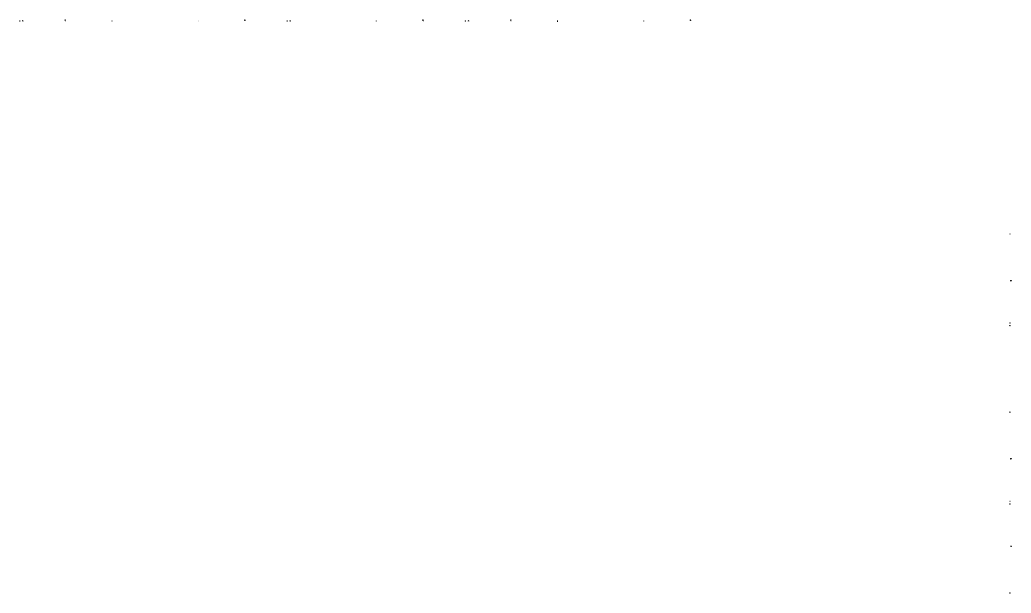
# Model space of a CAD drawing. Header units: millimetres. Extents: x 300333 to 474890, y -562303 to 3203267.
# Drawn here: x 330602 to 357295, y 2387856 to 2403299 of the extents above; entities that cross this region are included whole.
import ezdxf

# ---------------------------------------------------------------- set-up
doc = ezdxf.new("R2010")
doc.units = ezdxf.units.MM
doc.header["$LTSCALE"] = 1000
doc.header["$MEASUREMENT"] = 0
doc.layers.add('上半部分171221拼合$0$上半部分$0$NJ-AB_T6 Skin-Right$0$Seal-EFC', color=8, linetype='Continuous')
pattern_1 = [(225, (-3303.4122, 16264.1804), (-0.42094950568, -1.5434815208), [1.984375, -0.396875, 0, -0.396875])]
pattern_2 = [(0, (0, 0), (3.2385, 1.524), [0.762, -0.635, 0.889, -0.381, 1.143, -0.508]), (0, (0.762, 0.0635), (3.2385, 1.524), [0.635, -2.413, 0.508, -0.762]), (0, (2.286, -0.0953), (3.2385, 1.524), [0.381, -3.937]), (90, (0, 0), (-1.0795, 1.524), [1.4605, -4.6355]), (90, (0.762, -3e-16), (-1.0795, 1.524), [1.42875, -4.66725]), (90, (1.397, -6e-16), (-1.0795, 1.524), [1.3335, -4.7625]), (90, (2.286, -0.0953), (-1.0795, 1.524), [1.4605, -4.6355]), (90, (2.667, -0.0953), (-1.0795, 1.524), [1.4605, -4.6355]), (90, (3.81, -2e-15), (-1.0795, 1.524), [1.397, -4.699])]

msp = doc.modelspace()

# ---------------------------------------------------------------- hatches: boundary and pattern name
at = {"layer": '上半部分171221拼合$0$上半部分$0$NJ-AB_T6 Skin-Right$0$Seal-EFC'}
h = msp.add_hatch(dxfattribs=at)
h.set_pattern_fill('AR-RSHKE', color=8, scale=0.005, style=0)
h.set_pattern_definition(pattern_2)
edge = h.paths.add_edge_path()
edge.add_line((330603, 2403273), (330608, 2403273))
edge.add_line((330608, 2403273), (330603, 2403273))
edge.add_arc((330603, 2403272), 0.4, 90, 191.2487)
edge.add_line((330602, 2403272), (330604, 2403265))
edge.add_arc((330604, 2403265), 0.4, 191.2487, 270)
edge.add_line((330604, 2403265), (330605, 2403265))
edge.add_arc((330605, 2403265), 0.4, 270, 360)
edge.add_line((330605, 2403265), (330605, 2403267))
edge.add_arc((330605, 2403267), 0.2, 360, 450)
edge.add_line((330605, 2403267), (330605, 2403267))
edge.add_arc((330605, 2403267), 0.2, 180, 270, ccw=False)
edge.add_line((330604, 2403267), (330604, 2403268))
edge.add_arc((330605, 2403268), 0.2, 90, 180, ccw=False)
edge.add_line((330605, 2403268), (330605, 2403268))
edge.add_arc((330605, 2403268), 0.2, 270, 360)
edge.add_line((330605, 2403268), (330605, 2403269))
edge.add_arc((330605, 2403269), 0.2, 90, 180, ccw=False)
edge.add_line((330605, 2403269), (330607, 2403269))
edge.add_arc((330607, 2403269), 0.2, 0, 90, ccw=False)
edge.add_line((330607, 2403269), (330607, 2403268))
edge.add_arc((330607, 2403268), 0.2, 180, 270)
edge.add_line((330607, 2403268), (330608, 2403268))
edge.add_arc((330608, 2403268), 0.2, 0, 90, ccw=False)
edge.add_line((330608, 2403268), (330608, 2403267))
edge.add_arc((330608, 2403267), 0.2, 270, 360, ccw=False)
edge.add_line((330608, 2403267), (330607, 2403267))
edge.add_arc((330607, 2403267), 0.2, 90, 180)
edge.add_line((330607, 2403267), (330607, 2403267))
edge.add_arc((330607, 2403267), 0.4, 180, 270)
edge.add_line((330607, 2403266), (330608, 2403266))
edge.add_arc((330608, 2403267), 0.4, 270, 360)
edge.add_line((330608, 2403267), (330608, 2403272))
edge.add_arc((330608, 2403272), 0.4, 360, 450)
h = msp.add_hatch(dxfattribs=at)
h.set_pattern_fill('AR-RSHKE', color=8, scale=0.005, angle=180, style=0)
h.set_pattern_definition([(180, (330642.7508, 2403296.7153), (-3.2385, -1.524), [0.762, -0.635, 0.889, -0.381, 1.143, -0.508]), (180, (330641.9888, 2403296.6518), (-3.2385, -1.524), [0.635, -2.413, 0.508, -0.762]), (180, (330640.4648, 2403296.8105), (-3.2385, -1.524), [0.381, -3.937]), (270, (330642.7508, 2403296.7153), (1.0795, -1.524), [1.4605, -4.6355]), (270, (330641.9888, 2403296.7153), (1.0795, -1.524), [1.42875, -4.66725]), (270, (330641.3538, 2403296.7153), (1.0795, -1.524), [1.3335, -4.7625]), (270, (330640.4648, 2403296.8105), (1.0795, -1.524), [1.4605, -4.6355]), (270, (330640.0838, 2403296.8105), (1.0795, -1.524), [1.4605, -4.6355]), (270, (330638.9408, 2403296.7153), (1.0795, -1.524), [1.397, -4.699])])
edge = h.paths.add_edge_path()
edge.add_line((330683, 2403273), (330677, 2403273))
edge.add_line((330677, 2403273), (330683, 2403273))
edge.add_arc((330683, 2403272), 0.4, 348.7513, 450, ccw=False)
edge.add_line((330683, 2403272), (330682, 2403265))
edge.add_arc((330681, 2403265), 0.4, 270, 348.7513, ccw=False)
edge.add_line((330681, 2403265), (330681, 2403265))
edge.add_arc((330681, 2403265), 0.4, 180, 270, ccw=False)
edge.add_line((330680, 2403265), (330680, 2403267))
edge.add_arc((330681, 2403267), 0.2, 90, 180, ccw=False)
edge.add_line((330681, 2403267), (330681, 2403267))
edge.add_arc((330681, 2403267), 0.2, 270, 360)
edge.add_line((330681, 2403267), (330681, 2403268))
edge.add_arc((330681, 2403268), 0.2, 360, 450)
edge.add_line((330681, 2403268), (330681, 2403268))
edge.add_arc((330681, 2403268), 0.2, 180, 270, ccw=False)
edge.add_line((330680, 2403268), (330680, 2403269))
edge.add_arc((330680, 2403269), 0.2, 360, 450)
edge.add_line((330680, 2403269), (330679, 2403269))
edge.add_arc((330679, 2403269), 0.2, 450, 540)
edge.add_line((330679, 2403269), (330679, 2403268))
edge.add_arc((330678, 2403268), 0.2, 270, 360, ccw=False)
edge.add_line((330678, 2403268), (330678, 2403268))
edge.add_arc((330678, 2403268), 0.2, 450, 540)
edge.add_line((330678, 2403268), (330678, 2403267))
edge.add_arc((330678, 2403267), 0.2, 180, 270)
edge.add_line((330678, 2403267), (330678, 2403267))
edge.add_arc((330678, 2403267), 0.2, 360, 450, ccw=False)
edge.add_line((330679, 2403267), (330679, 2403267))
edge.add_arc((330678, 2403267), 0.4, 270, 360, ccw=False)
edge.add_line((330678, 2403266), (330677, 2403266))
edge.add_arc((330677, 2403267), 0.4, 180, 270, ccw=False)
edge.add_line((330677, 2403267), (330677, 2403272))
edge.add_arc((330677, 2403272), 0.4, 90, 180, ccw=False)
h = msp.add_hatch(dxfattribs=at)
h.set_pattern_fill('ANSI36', color=8, scale=0.25, angle=180, style=0)
h.set_pattern_definition(pattern_1)
edge = h.paths.add_edge_path()
edge.add_line((331817, 2403285), (331817, 2403291))
edge.add_line((331817, 2403291), (331818, 2403292))
edge.add_line((331818, 2403292), (331818, 2403296))
edge.add_line((331818, 2403296), (331817, 2403297))
edge.add_arc((331812, 2403347), 50.2, 276.2355, 289.1244)
edge.add_line((331828, 2403299), (331828, 2403285))
edge.add_arc((331823, 2403284), 5.22, 4.2023, 93.182)
edge.add_arc((331822, 2403284), 5.22, 86.8179, 175.7996)
h = msp.add_hatch(dxfattribs=at)
h.set_pattern_fill('AR-RSHKE', color=8, scale=0.005, angle=180, style=0)
h.set_pattern_definition([(180, (333042.7515, 2403296.7162), (-3.2385, -1.524), [0.762, -0.635, 0.889, -0.381, 1.143, -0.508]), (180, (333041.9895, 2403296.6527), (-3.2385, -1.524), [0.635, -2.413, 0.508, -0.762]), (180, (333040.4655, 2403296.8114), (-3.2385, -1.524), [0.381, -3.937]), (270, (333042.7515, 2403296.7162), (1.0795, -1.524), [1.4605, -4.6355]), (270, (333041.9895, 2403296.7162), (1.0795, -1.524), [1.42875, -4.66725]), (270, (333041.3545, 2403296.7162), (1.0795, -1.524), [1.3335, -4.7625]), (270, (333040.4655, 2403296.8114), (1.0795, -1.524), [1.4605, -4.6355]), (270, (333040.0845, 2403296.8114), (1.0795, -1.524), [1.4605, -4.6355]), (270, (333038.9415, 2403296.7162), (1.0795, -1.524), [1.397, -4.699])])
edge = h.paths.add_edge_path()
edge.add_line((333083, 2403273), (333077, 2403273))
edge.add_line((333077, 2403273), (333083, 2403273))
edge.add_arc((333083, 2403272), 0.4, 348.7513, 450, ccw=False)
edge.add_line((333083, 2403272), (333082, 2403265))
edge.add_arc((333081, 2403265), 0.4, 270, 348.7513, ccw=False)
edge.add_line((333081, 2403265), (333081, 2403265))
edge.add_arc((333081, 2403265), 0.4, 180, 270, ccw=False)
edge.add_line((333080, 2403265), (333080, 2403267))
edge.add_arc((333081, 2403267), 0.2, 90, 180, ccw=False)
edge.add_line((333081, 2403267), (333081, 2403267))
edge.add_arc((333081, 2403267), 0.2, 270, 360)
edge.add_line((333081, 2403267), (333081, 2403268))
edge.add_arc((333081, 2403268), 0.2, 360, 450)
edge.add_line((333081, 2403268), (333081, 2403268))
edge.add_arc((333081, 2403268), 0.2, 180, 270, ccw=False)
edge.add_line((333080, 2403268), (333080, 2403269))
edge.add_arc((333080, 2403269), 0.2, 360, 450)
edge.add_line((333080, 2403269), (333079, 2403269))
edge.add_arc((333079, 2403269), 0.2, 450, 540)
edge.add_line((333079, 2403269), (333079, 2403268))
edge.add_arc((333078, 2403268), 0.2, 270, 360, ccw=False)
edge.add_line((333078, 2403268), (333078, 2403268))
edge.add_arc((333078, 2403268), 0.2, 450, 540)
edge.add_line((333078, 2403268), (333078, 2403267))
edge.add_arc((333078, 2403267), 0.2, 180, 270)
edge.add_line((333078, 2403267), (333078, 2403267))
edge.add_arc((333078, 2403267), 0.2, 360, 450, ccw=False)
edge.add_line((333079, 2403267), (333079, 2403267))
edge.add_arc((333078, 2403267), 0.4, 270, 360, ccw=False)
edge.add_line((333078, 2403266), (333077, 2403266))
edge.add_arc((333077, 2403267), 0.4, 180, 270, ccw=False)
edge.add_line((333077, 2403267), (333077, 2403272))
edge.add_arc((333077, 2403272), 0.4, 90, 180, ccw=False)
h = msp.add_hatch(dxfattribs=at)
h.set_pattern_fill('AR-RSHKE', color=8, scale=0.005, style=0)
h.set_pattern_definition(pattern_2)
edge = h.paths.add_edge_path()
edge.add_line((335403, 2403273), (335408, 2403273))
edge.add_line((335408, 2403273), (335403, 2403273))
edge.add_arc((335403, 2403272), 0.4, 90, 191.2487)
edge.add_line((335402, 2403272), (335404, 2403265))
edge.add_arc((335404, 2403265), 0.4, 191.2487, 270)
edge.add_line((335404, 2403265), (335405, 2403265))
edge.add_arc((335405, 2403265), 0.4, 270, 360)
edge.add_line((335405, 2403265), (335405, 2403267))
edge.add_arc((335405, 2403267), 0.2, 360, 450)
edge.add_line((335405, 2403267), (335405, 2403267))
edge.add_arc((335405, 2403267), 0.2, 180, 270, ccw=False)
edge.add_line((335404, 2403267), (335404, 2403268))
edge.add_arc((335405, 2403268), 0.2, 90, 180, ccw=False)
edge.add_line((335405, 2403268), (335405, 2403268))
edge.add_arc((335405, 2403268), 0.2, 270, 360)
edge.add_line((335405, 2403268), (335405, 2403269))
edge.add_arc((335405, 2403269), 0.2, 90, 180, ccw=False)
edge.add_line((335405, 2403269), (335407, 2403269))
edge.add_arc((335407, 2403269), 0.2, 0, 90, ccw=False)
edge.add_line((335407, 2403269), (335407, 2403268))
edge.add_arc((335407, 2403268), 0.2, 180, 270)
edge.add_line((335407, 2403268), (335408, 2403268))
edge.add_arc((335408, 2403268), 0.2, 0, 90, ccw=False)
edge.add_line((335408, 2403268), (335408, 2403267))
edge.add_arc((335408, 2403267), 0.2, 270, 360, ccw=False)
edge.add_line((335408, 2403267), (335407, 2403267))
edge.add_arc((335407, 2403267), 0.2, 90, 180)
edge.add_line((335407, 2403267), (335407, 2403267))
edge.add_arc((335407, 2403267), 0.4, 180, 270)
edge.add_line((335407, 2403266), (335408, 2403266))
edge.add_arc((335408, 2403267), 0.4, 270, 360)
edge.add_line((335408, 2403267), (335408, 2403272))
edge.add_arc((335408, 2403272), 0.4, 360, 450)
h = msp.add_hatch(dxfattribs=at)
h.set_pattern_fill('ANSI36', color=8, scale=0.25, angle=360, style=0)
h.set_pattern_definition([(45, (380259.6802, 2393994.71284), (0.420949506, 1.543481521), [1.984375, -0.396875, 0, -0.396875])])
edge = h.paths.add_edge_path()
edge.add_line((336668, 2403285), (336668, 2403291))
edge.add_line((336668, 2403291), (336667, 2403292))
edge.add_line((336667, 2403292), (336667, 2403296))
edge.add_line((336667, 2403296), (336668, 2403297))
edge.add_arc((336674, 2403347), 50.2, 250.8756, 263.7645, ccw=False)
edge.add_line((336657, 2403299), (336657, 2403285))
edge.add_arc((336662, 2403284), 5.22, 446.818, 535.7977, ccw=False)
edge.add_arc((336663, 2403284), 5.22, 364.2004, 453.1821, ccw=False)
h = msp.add_hatch(dxfattribs=at)
h.set_pattern_fill('AR-RSHKE', color=8, scale=0.005, style=0)
h.set_pattern_definition(pattern_2)
edge = h.paths.add_edge_path()
edge.add_line((337803, 2403273), (337808, 2403273))
edge.add_line((337808, 2403273), (337803, 2403273))
edge.add_arc((337803, 2403272), 0.4, 90, 191.2487)
edge.add_line((337802, 2403272), (337804, 2403265))
edge.add_arc((337804, 2403265), 0.4, 191.2487, 270)
edge.add_line((337804, 2403265), (337805, 2403265))
edge.add_arc((337805, 2403265), 0.4, 270, 360)
edge.add_line((337805, 2403265), (337805, 2403267))
edge.add_arc((337805, 2403267), 0.2, 360, 450)
edge.add_line((337805, 2403267), (337805, 2403267))
edge.add_arc((337805, 2403267), 0.2, 180, 270, ccw=False)
edge.add_line((337804, 2403267), (337804, 2403268))
edge.add_arc((337805, 2403268), 0.2, 90, 180, ccw=False)
edge.add_line((337805, 2403268), (337805, 2403268))
edge.add_arc((337805, 2403268), 0.2, 270, 360)
edge.add_line((337805, 2403268), (337805, 2403269))
edge.add_arc((337805, 2403269), 0.2, 90, 180, ccw=False)
edge.add_line((337805, 2403269), (337807, 2403269))
edge.add_arc((337807, 2403269), 0.2, 0, 90, ccw=False)
edge.add_line((337807, 2403269), (337807, 2403268))
edge.add_arc((337807, 2403268), 0.2, 180, 270)
edge.add_line((337807, 2403268), (337808, 2403268))
edge.add_arc((337808, 2403268), 0.2, 0, 90, ccw=False)
edge.add_line((337808, 2403268), (337808, 2403267))
edge.add_arc((337808, 2403267), 0.2, 270, 360, ccw=False)
edge.add_line((337808, 2403267), (337807, 2403267))
edge.add_arc((337807, 2403267), 0.2, 90, 180)
edge.add_line((337807, 2403267), (337807, 2403267))
edge.add_arc((337807, 2403267), 0.4, 180, 270)
edge.add_line((337807, 2403266), (337808, 2403266))
edge.add_arc((337808, 2403267), 0.4, 270, 360)
edge.add_line((337808, 2403267), (337808, 2403272))
edge.add_arc((337808, 2403272), 0.4, 360, 450)
h = msp.add_hatch(dxfattribs=at)
h.set_pattern_fill('AR-RSHKE', color=8, scale=0.005, angle=180, style=0)
h.set_pattern_definition([(180, (337842.7508, 2403296.7153), (-3.2385, -1.524), [0.762, -0.635, 0.889, -0.381, 1.143, -0.508]), (180, (337841.9888, 2403296.6518), (-3.2385, -1.524), [0.635, -2.413, 0.508, -0.762]), (180, (337840.4648, 2403296.8105), (-3.2385, -1.524), [0.381, -3.937]), (270, (337842.7508, 2403296.7153), (1.0795, -1.524), [1.4605, -4.6355]), (270, (337841.9888, 2403296.7153), (1.0795, -1.524), [1.42875, -4.66725]), (270, (337841.3538, 2403296.7153), (1.0795, -1.524), [1.3335, -4.7625]), (270, (337840.4648, 2403296.8105), (1.0795, -1.524), [1.4605, -4.6355]), (270, (337840.0838, 2403296.8105), (1.0795, -1.524), [1.4605, -4.6355]), (270, (337838.9408, 2403296.7153), (1.0795, -1.524), [1.397, -4.699])])
edge = h.paths.add_edge_path()
edge.add_line((337883, 2403273), (337877, 2403273))
edge.add_line((337877, 2403273), (337883, 2403273))
edge.add_arc((337883, 2403272), 0.4, 348.7513, 450, ccw=False)
edge.add_line((337883, 2403272), (337882, 2403265))
edge.add_arc((337881, 2403265), 0.4, 270, 348.7513, ccw=False)
edge.add_line((337881, 2403265), (337881, 2403265))
edge.add_arc((337881, 2403265), 0.4, 180, 270, ccw=False)
edge.add_line((337880, 2403265), (337880, 2403267))
edge.add_arc((337881, 2403267), 0.2, 90, 180, ccw=False)
edge.add_line((337881, 2403267), (337881, 2403267))
edge.add_arc((337881, 2403267), 0.2, 270, 360)
edge.add_line((337881, 2403267), (337881, 2403268))
edge.add_arc((337881, 2403268), 0.2, 360, 450)
edge.add_line((337881, 2403268), (337881, 2403268))
edge.add_arc((337881, 2403268), 0.2, 180, 270, ccw=False)
edge.add_line((337880, 2403268), (337880, 2403269))
edge.add_arc((337880, 2403269), 0.2, 360, 450)
edge.add_line((337880, 2403269), (337879, 2403269))
edge.add_arc((337879, 2403269), 0.2, 450, 540)
edge.add_line((337879, 2403269), (337879, 2403268))
edge.add_arc((337878, 2403268), 0.2, 270, 360, ccw=False)
edge.add_line((337878, 2403268), (337878, 2403268))
edge.add_arc((337878, 2403268), 0.2, 450, 540)
edge.add_line((337878, 2403268), (337878, 2403267))
edge.add_arc((337878, 2403267), 0.2, 180, 270)
edge.add_line((337878, 2403267), (337878, 2403267))
edge.add_arc((337878, 2403267), 0.2, 360, 450, ccw=False)
edge.add_line((337879, 2403267), (337879, 2403267))
edge.add_arc((337878, 2403267), 0.4, 270, 360, ccw=False)
edge.add_line((337878, 2403266), (337877, 2403266))
edge.add_arc((337877, 2403267), 0.4, 180, 270, ccw=False)
edge.add_line((337877, 2403267), (337877, 2403272))
edge.add_arc((337877, 2403272), 0.4, 90, 180, ccw=False)
h = msp.add_hatch(dxfattribs=at)
h.set_pattern_fill('AR-RSHKE', color=8, scale=0.005, style=0)
h.set_pattern_definition(pattern_2)
edge = h.paths.add_edge_path()
edge.add_line((340203, 2403273), (340208, 2403273))
edge.add_line((340208, 2403273), (340203, 2403273))
edge.add_arc((340203, 2403272), 0.4, 90, 191.2487)
edge.add_line((340202, 2403272), (340204, 2403265))
edge.add_arc((340204, 2403265), 0.4, 191.2487, 270)
edge.add_line((340204, 2403265), (340205, 2403265))
edge.add_arc((340205, 2403265), 0.4, 270, 360)
edge.add_line((340205, 2403265), (340205, 2403267))
edge.add_arc((340205, 2403267), 0.2, 360, 450)
edge.add_line((340205, 2403267), (340205, 2403267))
edge.add_arc((340205, 2403267), 0.2, 180, 270, ccw=False)
edge.add_line((340204, 2403267), (340204, 2403268))
edge.add_arc((340205, 2403268), 0.2, 90, 180, ccw=False)
edge.add_line((340205, 2403268), (340205, 2403268))
edge.add_arc((340205, 2403268), 0.2, 270, 360)
edge.add_line((340205, 2403268), (340205, 2403269))
edge.add_arc((340205, 2403269), 0.2, 90, 180, ccw=False)
edge.add_line((340205, 2403269), (340207, 2403269))
edge.add_arc((340207, 2403269), 0.2, 0, 90, ccw=False)
edge.add_line((340207, 2403269), (340207, 2403268))
edge.add_arc((340207, 2403268), 0.2, 180, 270)
edge.add_line((340207, 2403268), (340208, 2403268))
edge.add_arc((340208, 2403268), 0.2, 0, 90, ccw=False)
edge.add_line((340208, 2403268), (340208, 2403267))
edge.add_arc((340208, 2403267), 0.2, 270, 360, ccw=False)
edge.add_line((340208, 2403267), (340207, 2403267))
edge.add_arc((340207, 2403267), 0.2, 90, 180)
edge.add_line((340207, 2403267), (340207, 2403267))
edge.add_arc((340207, 2403267), 0.4, 180, 270)
edge.add_line((340207, 2403266), (340208, 2403266))
edge.add_arc((340208, 2403267), 0.4, 270, 360)
edge.add_line((340208, 2403267), (340208, 2403272))
edge.add_arc((340208, 2403272), 0.4, 360, 450)
h = msp.add_hatch(dxfattribs=at)
h.set_pattern_fill('ANSI36', color=8, scale=0.25, angle=360, style=0)
h.set_pattern_definition([(45, (385059.6802, 2393994.71286), (0.420949506, 1.543481521), [1.984375, -0.396875, 0, -0.396875])])
edge = h.paths.add_edge_path()
edge.add_line((341468, 2403285), (341468, 2403291))
edge.add_line((341468, 2403291), (341467, 2403292))
edge.add_line((341467, 2403292), (341467, 2403296))
edge.add_line((341467, 2403296), (341468, 2403297))
edge.add_arc((341474, 2403347), 50.2, 250.8756, 263.7645, ccw=False)
edge.add_line((341457, 2403299), (341457, 2403285))
edge.add_arc((341462, 2403284), 5.22, 446.818, 535.7977, ccw=False)
edge.add_arc((341463, 2403284), 5.22, 364.2004, 453.1821, ccw=False)
h = msp.add_hatch(dxfattribs=at)
h.set_pattern_fill('AR-RSHKE', color=8, scale=0.005, style=0)
h.set_pattern_definition(pattern_2)
edge = h.paths.add_edge_path()
edge.add_line((342603, 2403273), (342608, 2403273))
edge.add_line((342608, 2403273), (342603, 2403273))
edge.add_arc((342603, 2403272), 0.4, 90, 191.2487)
edge.add_line((342602, 2403272), (342604, 2403265))
edge.add_arc((342604, 2403265), 0.4, 191.2487, 270)
edge.add_line((342604, 2403265), (342605, 2403265))
edge.add_arc((342605, 2403265), 0.4, 270, 360)
edge.add_line((342605, 2403265), (342605, 2403267))
edge.add_arc((342605, 2403267), 0.2, 360, 450)
edge.add_line((342605, 2403267), (342605, 2403267))
edge.add_arc((342605, 2403267), 0.2, 180, 270, ccw=False)
edge.add_line((342604, 2403267), (342604, 2403268))
edge.add_arc((342605, 2403268), 0.2, 90, 180, ccw=False)
edge.add_line((342605, 2403268), (342605, 2403268))
edge.add_arc((342605, 2403268), 0.2, 270, 360)
edge.add_line((342605, 2403268), (342605, 2403269))
edge.add_arc((342605, 2403269), 0.2, 90, 180, ccw=False)
edge.add_line((342605, 2403269), (342607, 2403269))
edge.add_arc((342607, 2403269), 0.2, 0, 90, ccw=False)
edge.add_line((342607, 2403269), (342607, 2403268))
edge.add_arc((342607, 2403268), 0.2, 180, 270)
edge.add_line((342607, 2403268), (342608, 2403268))
edge.add_arc((342608, 2403268), 0.2, 0, 90, ccw=False)
edge.add_line((342608, 2403268), (342608, 2403267))
edge.add_arc((342608, 2403267), 0.2, 270, 360, ccw=False)
edge.add_line((342608, 2403267), (342607, 2403267))
edge.add_arc((342607, 2403267), 0.2, 90, 180)
edge.add_line((342607, 2403267), (342607, 2403267))
edge.add_arc((342607, 2403267), 0.4, 180, 270)
edge.add_line((342607, 2403266), (342608, 2403266))
edge.add_arc((342608, 2403267), 0.4, 270, 360)
edge.add_line((342608, 2403267), (342608, 2403272))
edge.add_arc((342608, 2403272), 0.4, 360, 450)
h = msp.add_hatch(dxfattribs=at)
h.set_pattern_fill('AR-RSHKE', color=8, scale=0.005, angle=180, style=0)
h.set_pattern_definition([(180, (342642.7508, 2403296.7183), (-3.2385, -1.524), [0.762, -0.635, 0.889, -0.381, 1.143, -0.508]), (180, (342641.9888, 2403296.6548), (-3.2385, -1.524), [0.635, -2.413, 0.508, -0.762]), (180, (342640.4648, 2403296.8136), (-3.2385, -1.524), [0.381, -3.937]), (270, (342642.7508, 2403296.7183), (1.0795, -1.524), [1.4605, -4.6355]), (270, (342641.9888, 2403296.7183), (1.0795, -1.524), [1.42875, -4.66725]), (270, (342641.3538, 2403296.7183), (1.0795, -1.524), [1.3335, -4.7625]), (270, (342640.4648, 2403296.8136), (1.0795, -1.524), [1.4605, -4.6355]), (270, (342640.0838, 2403296.8136), (1.0795, -1.524), [1.4605, -4.6355]), (270, (342638.9408, 2403296.7183), (1.0795, -1.524), [1.397, -4.699])])
edge = h.paths.add_edge_path()
edge.add_line((342683, 2403273), (342677, 2403273))
edge.add_line((342677, 2403273), (342683, 2403273))
edge.add_arc((342683, 2403272), 0.4, 348.7513, 450, ccw=False)
edge.add_line((342683, 2403272), (342682, 2403265))
edge.add_arc((342681, 2403265), 0.4, 270, 348.7513, ccw=False)
edge.add_line((342681, 2403265), (342681, 2403265))
edge.add_arc((342681, 2403265), 0.4, 180, 270, ccw=False)
edge.add_line((342680, 2403265), (342680, 2403267))
edge.add_arc((342681, 2403267), 0.2, 90, 180, ccw=False)
edge.add_line((342681, 2403267), (342681, 2403267))
edge.add_arc((342681, 2403267), 0.2, 270, 360)
edge.add_line((342681, 2403267), (342681, 2403268))
edge.add_arc((342681, 2403268), 0.2, 360, 450)
edge.add_line((342681, 2403268), (342681, 2403268))
edge.add_arc((342681, 2403268), 0.2, 180, 270, ccw=False)
edge.add_line((342680, 2403268), (342680, 2403269))
edge.add_arc((342680, 2403269), 0.2, 360, 450)
edge.add_line((342680, 2403269), (342679, 2403269))
edge.add_arc((342679, 2403269), 0.2, 450, 540)
edge.add_line((342679, 2403269), (342679, 2403268))
edge.add_arc((342678, 2403268), 0.2, 270, 360, ccw=False)
edge.add_line((342678, 2403268), (342678, 2403268))
edge.add_arc((342678, 2403268), 0.2, 450, 540)
edge.add_line((342678, 2403268), (342678, 2403267))
edge.add_arc((342678, 2403267), 0.2, 180, 270)
edge.add_line((342678, 2403267), (342678, 2403267))
edge.add_arc((342678, 2403267), 0.2, 360, 450, ccw=False)
edge.add_line((342679, 2403267), (342679, 2403267))
edge.add_arc((342678, 2403267), 0.4, 270, 360, ccw=False)
edge.add_line((342678, 2403266), (342677, 2403266))
edge.add_arc((342677, 2403267), 0.4, 180, 270, ccw=False)
edge.add_line((342677, 2403267), (342677, 2403272))
edge.add_arc((342677, 2403272), 0.4, 90, 180, ccw=False)
h = msp.add_hatch(dxfattribs=at)
h.set_pattern_fill('ANSI36', color=8, scale=0.25, angle=180, style=0)
h.set_pattern_definition(pattern_1)
edge = h.paths.add_edge_path()
edge.add_line((343817, 2403285), (343817, 2403291))
edge.add_line((343817, 2403291), (343818, 2403292))
edge.add_line((343818, 2403292), (343818, 2403296))
edge.add_line((343818, 2403296), (343817, 2403297))
edge.add_arc((343812, 2403347), 50.2, 276.2355, 289.1244)
edge.add_line((343828, 2403299), (343828, 2403285))
edge.add_arc((343823, 2403284), 5.22, 4.2023, 93.182)
edge.add_arc((343822, 2403284), 5.22, 86.8179, 175.7996)
h = msp.add_hatch(dxfattribs=at)
h.set_pattern_fill('AR-RSHKE', color=8, scale=0.005, angle=180, style=0)
h.set_pattern_definition([(180, (345042.7515, 2403296.7215), (-3.2385, -1.524), [0.762, -0.635, 0.889, -0.381, 1.143, -0.508]), (180, (345041.9895, 2403296.658), (-3.2385, -1.524), [0.635, -2.413, 0.508, -0.762]), (180, (345040.4655, 2403296.8167), (-3.2385, -1.524), [0.381, -3.937]), (270, (345042.7515, 2403296.7215), (1.0795, -1.524), [1.4605, -4.6355]), (270, (345041.9895, 2403296.7215), (1.0795, -1.524), [1.42875, -4.66725]), (270, (345041.3545, 2403296.7215), (1.0795, -1.524), [1.3335, -4.7625]), (270, (345040.4655, 2403296.8167), (1.0795, -1.524), [1.4605, -4.6355]), (270, (345040.0845, 2403296.8167), (1.0795, -1.524), [1.4605, -4.6355]), (270, (345038.9415, 2403296.7215), (1.0795, -1.524), [1.397, -4.699])])
edge = h.paths.add_edge_path()
edge.add_line((345083, 2403273), (345077, 2403273))
edge.add_line((345077, 2403273), (345083, 2403273))
edge.add_arc((345083, 2403272), 0.4, 348.7513, 450, ccw=False)
edge.add_line((345083, 2403272), (345082, 2403265))
edge.add_arc((345081, 2403265), 0.4, 270, 348.7513, ccw=False)
edge.add_line((345081, 2403265), (345081, 2403265))
edge.add_arc((345081, 2403265), 0.4, 180, 270, ccw=False)
edge.add_line((345080, 2403265), (345080, 2403267))
edge.add_arc((345081, 2403267), 0.2, 90, 180, ccw=False)
edge.add_line((345081, 2403267), (345081, 2403267))
edge.add_arc((345081, 2403267), 0.2, 270, 360)
edge.add_line((345081, 2403267), (345081, 2403268))
edge.add_arc((345081, 2403268), 0.2, 360, 450)
edge.add_line((345081, 2403268), (345081, 2403268))
edge.add_arc((345081, 2403268), 0.2, 180, 270, ccw=False)
edge.add_line((345080, 2403268), (345080, 2403269))
edge.add_arc((345080, 2403269), 0.2, 360, 450)
edge.add_line((345080, 2403269), (345079, 2403269))
edge.add_arc((345079, 2403269), 0.2, 450, 540)
edge.add_line((345079, 2403269), (345079, 2403268))
edge.add_arc((345078, 2403268), 0.2, 270, 360, ccw=False)
edge.add_line((345078, 2403268), (345078, 2403268))
edge.add_arc((345078, 2403268), 0.2, 450, 540)
edge.add_line((345078, 2403268), (345078, 2403267))
edge.add_arc((345078, 2403267), 0.2, 180, 270)
edge.add_line((345078, 2403267), (345078, 2403267))
edge.add_arc((345078, 2403267), 0.2, 360, 450, ccw=False)
edge.add_line((345079, 2403267), (345079, 2403267))
edge.add_arc((345078, 2403267), 0.4, 270, 360, ccw=False)
edge.add_line((345078, 2403266), (345077, 2403266))
edge.add_arc((345077, 2403267), 0.4, 180, 270, ccw=False)
edge.add_line((345077, 2403267), (345077, 2403272))
edge.add_arc((345077, 2403272), 0.4, 90, 180, ccw=False)
h = msp.add_hatch(dxfattribs=at)
h.set_pattern_fill('AR-RSHKE', color=8, scale=0.005, style=0)
h.set_pattern_definition(pattern_2)
edge = h.paths.add_edge_path()
edge.add_line((347403, 2403273), (347408, 2403273))
edge.add_line((347408, 2403273), (347403, 2403273))
edge.add_arc((347403, 2403272), 0.4, 90, 191.2487)
edge.add_line((347402, 2403272), (347404, 2403265))
edge.add_arc((347404, 2403265), 0.4, 191.2487, 270)
edge.add_line((347404, 2403265), (347405, 2403265))
edge.add_arc((347405, 2403265), 0.4, 270, 360)
edge.add_line((347405, 2403265), (347405, 2403267))
edge.add_arc((347405, 2403267), 0.2, 360, 450)
edge.add_line((347405, 2403267), (347405, 2403267))
edge.add_arc((347405, 2403267), 0.2, 180, 270, ccw=False)
edge.add_line((347404, 2403267), (347404, 2403268))
edge.add_arc((347405, 2403268), 0.2, 90, 180, ccw=False)
edge.add_line((347405, 2403268), (347405, 2403268))
edge.add_arc((347405, 2403268), 0.2, 270, 360)
edge.add_line((347405, 2403268), (347405, 2403269))
edge.add_arc((347405, 2403269), 0.2, 90, 180, ccw=False)
edge.add_line((347405, 2403269), (347407, 2403269))
edge.add_arc((347407, 2403269), 0.2, 0, 90, ccw=False)
edge.add_line((347407, 2403269), (347407, 2403268))
edge.add_arc((347407, 2403268), 0.2, 180, 270)
edge.add_line((347407, 2403268), (347408, 2403268))
edge.add_arc((347408, 2403268), 0.2, 0, 90, ccw=False)
edge.add_line((347408, 2403268), (347408, 2403267))
edge.add_arc((347408, 2403267), 0.2, 270, 360, ccw=False)
edge.add_line((347408, 2403267), (347407, 2403267))
edge.add_arc((347407, 2403267), 0.2, 90, 180)
edge.add_line((347407, 2403267), (347407, 2403267))
edge.add_arc((347407, 2403267), 0.4, 180, 270)
edge.add_line((347407, 2403266), (347408, 2403266))
edge.add_arc((347408, 2403267), 0.4, 270, 360)
edge.add_line((347408, 2403267), (347408, 2403272))
edge.add_arc((347408, 2403272), 0.4, 360, 450)
h = msp.add_hatch(dxfattribs=at)
h.set_pattern_fill('ANSI36', color=8, scale=0.25, angle=360, style=0)
h.set_pattern_definition([(45, (392259.6802, 2393994.7115), (0.420949506, 1.543481521), [1.984375, -0.396875, 0, -0.396875])])
edge = h.paths.add_edge_path()
edge.add_line((348668, 2403285), (348668, 2403291))
edge.add_line((348668, 2403291), (348667, 2403292))
edge.add_line((348667, 2403292), (348667, 2403296))
edge.add_line((348667, 2403296), (348668, 2403297))
edge.add_arc((348674, 2403347), 50.2, 250.8756, 263.7645, ccw=False)
edge.add_line((348657, 2403299), (348657, 2403285))
edge.add_arc((348662, 2403284), 5.22, 446.818, 535.7977, ccw=False)
edge.add_arc((348663, 2403284), 5.22, 364.2004, 453.1821, ccw=False)
h = msp.add_hatch(dxfattribs=at)
h.set_pattern_fill('AR-RSHKE', color=8, scale=0.005, style=0)
h.set_pattern_definition(pattern_2)
edge = h.paths.add_edge_path()
edge.add_line((357269, 2397537), (357269, 2397531))
edge.add_line((357269, 2397531), (357269, 2397537))
edge.add_arc((357268, 2397537), 0.4, 0, 101.2487)
edge.add_line((357268, 2397537), (357261, 2397536))
edge.add_arc((357261, 2397535), 0.4, 101.2487, 180)
edge.add_line((357261, 2397535), (357261, 2397535))
edge.add_arc((357261, 2397535), 0.4, 180, 270)
edge.add_line((357261, 2397534), (357263, 2397534))
edge.add_arc((357263, 2397535), 0.2, 270, 360)
edge.add_line((357263, 2397535), (357263, 2397535))
edge.add_arc((357263, 2397535), 0.2, 90, 180, ccw=False)
edge.add_line((357263, 2397535), (357264, 2397535))
edge.add_arc((357264, 2397535), 0.2, 0, 90, ccw=False)
edge.add_line((357264, 2397535), (357264, 2397535))
edge.add_arc((357264, 2397535), 0.2, 180, 270)
edge.add_line((357264, 2397534), (357265, 2397534))
edge.add_arc((357265, 2397534), 0.2, 0, 90, ccw=False)
edge.add_line((357265, 2397534), (357265, 2397533))
edge.add_arc((357265, 2397533), 0.2, -90, 0, ccw=False)
edge.add_line((357265, 2397533), (357264, 2397533))
edge.add_arc((357264, 2397532), 0.2, 90, 180)
edge.add_line((357264, 2397532), (357264, 2397532))
edge.add_arc((357264, 2397532), 0.2, -90, 0, ccw=False)
edge.add_line((357264, 2397532), (357263, 2397532))
edge.add_arc((357263, 2397532), 0.2, 180, 270, ccw=False)
edge.add_line((357263, 2397532), (357263, 2397532))
edge.add_arc((357263, 2397532), 0.2, 0, 90)
edge.add_line((357263, 2397533), (357263, 2397533))
edge.add_arc((357263, 2397532), 0.4, 90, 180)
edge.add_line((357262, 2397532), (357262, 2397531))
edge.add_arc((357263, 2397531), 0.4, 180, 270)
edge.add_line((357263, 2397531), (357268, 2397531))
edge.add_arc((357268, 2397531), 0.4, 270, 360)
h = msp.add_hatch(dxfattribs=at)
h.set_pattern_fill('ANSI36', color=8, scale=0.25, angle=270, style=0)
h.set_pattern_definition([(315, (347990.7474, 2352679.7876), (1.543481521, -0.420949506), [1.984375, -0.396875, 0, -0.396875])])
edge = h.paths.add_edge_path()
edge.add_line((357281, 2396271), (357287, 2396271))
edge.add_line((357287, 2396271), (357288, 2396272))
edge.add_line((357288, 2396272), (357292, 2396272))
edge.add_line((357292, 2396272), (357293, 2396271))
edge.add_arc((357343, 2396266), 50.2, 160.8756, 173.7645, ccw=False)
edge.add_line((357295, 2396282), (357281, 2396282))
edge.add_arc((357280, 2396277), 5.22, 356.818, 445.7977, ccw=False)
edge.add_arc((357280, 2396276), 5.22, 274.2004, 363.1821, ccw=False)
h = msp.add_hatch(dxfattribs=at)
h.set_pattern_fill('AR-RSHKE', color=8, scale=0.005, style=0)
h.set_pattern_definition(pattern_2)
edge = h.paths.add_edge_path()
edge.add_line((357269, 2395137), (357269, 2395131))
edge.add_line((357269, 2395131), (357269, 2395137))
edge.add_arc((357268, 2395137), 0.4, 0, 101.2487)
edge.add_line((357268, 2395137), (357261, 2395136))
edge.add_arc((357261, 2395135), 0.4, 101.2487, 180)
edge.add_line((357261, 2395135), (357261, 2395135))
edge.add_arc((357261, 2395135), 0.4, 180, 270)
edge.add_line((357261, 2395134), (357263, 2395134))
edge.add_arc((357263, 2395135), 0.2, 270, 360)
edge.add_line((357263, 2395135), (357263, 2395135))
edge.add_arc((357263, 2395135), 0.2, 90, 180, ccw=False)
edge.add_line((357263, 2395135), (357264, 2395135))
edge.add_arc((357264, 2395135), 0.2, 0, 90, ccw=False)
edge.add_line((357264, 2395135), (357264, 2395135))
edge.add_arc((357264, 2395135), 0.2, 180, 270)
edge.add_line((357264, 2395134), (357265, 2395134))
edge.add_arc((357265, 2395134), 0.2, 0, 90, ccw=False)
edge.add_line((357265, 2395134), (357265, 2395133))
edge.add_arc((357265, 2395133), 0.2, -90, 0, ccw=False)
edge.add_line((357265, 2395133), (357264, 2395133))
edge.add_arc((357264, 2395132), 0.2, 90, 180)
edge.add_line((357264, 2395132), (357264, 2395132))
edge.add_arc((357264, 2395132), 0.2, -90, 0, ccw=False)
edge.add_line((357264, 2395132), (357263, 2395132))
edge.add_arc((357263, 2395132), 0.2, 180, 270, ccw=False)
edge.add_line((357263, 2395132), (357263, 2395132))
edge.add_arc((357263, 2395132), 0.2, 0, 90)
edge.add_line((357263, 2395133), (357263, 2395133))
edge.add_arc((357263, 2395132), 0.4, 90, 180)
edge.add_line((357262, 2395132), (357262, 2395131))
edge.add_arc((357263, 2395131), 0.4, 180, 270)
edge.add_line((357263, 2395131), (357268, 2395131))
edge.add_arc((357268, 2395131), 0.4, 270, 360)
h = msp.add_hatch(dxfattribs=at)
h.set_pattern_fill('AR-RSHKE', color=8, scale=0.005, angle=90, style=0)
h.set_pattern_definition([(90, (357292.7508, 2395096.7161), (-1.524, 3.2385), [0.762, -0.635, 0.889, -0.381, 1.143, -0.508]), (90, (357292.6873, 2395097.4781), (-1.524, 3.2385), [0.635, -2.413, 0.508, -0.762]), (90, (357292.846, 2395099.0021), (-1.524, 3.2385), [0.381, -3.937]), (180, (357292.7508, 2395096.7161), (-1.524, -1.0795), [1.4605, -4.6355]), (180, (357292.7508, 2395097.4781), (-1.524, -1.0795), [1.42875, -4.66725]), (180, (357292.7508, 2395098.1131), (-1.524, -1.0795), [1.3335, -4.7625]), (180, (357292.846, 2395099.0021), (-1.524, -1.0795), [1.4605, -4.6355]), (180, (357292.846, 2395099.3831), (-1.524, -1.0795), [1.4605, -4.6355]), (180, (357292.7508, 2395100.5261), (-1.524, -1.0795), [1.397, -4.699])])
edge = h.paths.add_edge_path()
edge.add_line((357269, 2395057), (357269, 2395062))
edge.add_line((357269, 2395062), (357269, 2395057))
edge.add_arc((357268, 2395057), 0.4, 258.7513, 360, ccw=False)
edge.add_line((357268, 2395056), (357261, 2395058))
edge.add_arc((357261, 2395058), 0.4, 180, 258.7513, ccw=False)
edge.add_line((357261, 2395058), (357261, 2395059))
edge.add_arc((357261, 2395059), 0.4, 90, 180, ccw=False)
edge.add_line((357261, 2395059), (357263, 2395059))
edge.add_arc((357263, 2395059), 0.2, 0, 90, ccw=False)
edge.add_line((357263, 2395059), (357263, 2395059))
edge.add_arc((357263, 2395059), 0.2, 180, 270)
edge.add_line((357263, 2395058), (357264, 2395058))
edge.add_arc((357264, 2395059), 0.2, 270, 360)
edge.add_line((357264, 2395059), (357264, 2395059))
edge.add_arc((357264, 2395059), 0.2, 90, 180, ccw=False)
edge.add_line((357264, 2395059), (357265, 2395059))
edge.add_arc((357265, 2395059), 0.2, 270, 360)
edge.add_line((357265, 2395059), (357265, 2395061))
edge.add_arc((357265, 2395061), 0.2, 360, 450)
edge.add_line((357265, 2395061), (357264, 2395061))
edge.add_arc((357264, 2395061), 0.2, 180, 270, ccw=False)
edge.add_line((357264, 2395061), (357264, 2395061))
edge.add_arc((357264, 2395061), 0.2, 360, 450)
edge.add_line((357264, 2395062), (357263, 2395062))
edge.add_arc((357263, 2395061), 0.2, 90, 180)
edge.add_line((357263, 2395061), (357263, 2395061))
edge.add_arc((357263, 2395061), 0.2, 270, 360, ccw=False)
edge.add_line((357263, 2395061), (357263, 2395061))
edge.add_arc((357263, 2395061), 0.4, 180, 270, ccw=False)
edge.add_line((357262, 2395061), (357262, 2395062))
edge.add_arc((357263, 2395062), 0.4, 90, 180, ccw=False)
edge.add_line((357263, 2395062), (357268, 2395062))
edge.add_arc((357268, 2395062), 0.4, 0, 90, ccw=False)
h = msp.add_hatch(dxfattribs=at)
h.set_pattern_fill('AR-RSHKE', color=8, scale=0.005, style=0)
h.set_pattern_definition(pattern_2)
edge = h.paths.add_edge_path()
edge.add_line((357269, 2392737), (357269, 2392731))
edge.add_line((357269, 2392731), (357269, 2392737))
edge.add_arc((357268, 2392737), 0.4, 0, 101.2487)
edge.add_line((357268, 2392737), (357261, 2392736))
edge.add_arc((357261, 2392735), 0.4, 101.2487, 180)
edge.add_line((357261, 2392735), (357261, 2392735))
edge.add_arc((357261, 2392735), 0.4, 180, 270)
edge.add_line((357261, 2392734), (357263, 2392734))
edge.add_arc((357263, 2392735), 0.2, 270, 360)
edge.add_line((357263, 2392735), (357263, 2392735))
edge.add_arc((357263, 2392735), 0.2, 90, 180, ccw=False)
edge.add_line((357263, 2392735), (357264, 2392735))
edge.add_arc((357264, 2392735), 0.2, 0, 90, ccw=False)
edge.add_line((357264, 2392735), (357264, 2392735))
edge.add_arc((357264, 2392735), 0.2, 180, 270)
edge.add_line((357264, 2392734), (357265, 2392734))
edge.add_arc((357265, 2392734), 0.2, 0, 90, ccw=False)
edge.add_line((357265, 2392734), (357265, 2392733))
edge.add_arc((357265, 2392733), 0.2, -90, 0, ccw=False)
edge.add_line((357265, 2392733), (357264, 2392733))
edge.add_arc((357264, 2392732), 0.2, 90, 180)
edge.add_line((357264, 2392732), (357264, 2392732))
edge.add_arc((357264, 2392732), 0.2, -90, 0, ccw=False)
edge.add_line((357264, 2392732), (357263, 2392732))
edge.add_arc((357263, 2392732), 0.2, 180, 270, ccw=False)
edge.add_line((357263, 2392732), (357263, 2392732))
edge.add_arc((357263, 2392732), 0.2, 0, 90)
edge.add_line((357263, 2392733), (357263, 2392733))
edge.add_arc((357263, 2392732), 0.4, 90, 180)
edge.add_line((357262, 2392732), (357262, 2392731))
edge.add_arc((357263, 2392731), 0.4, 180, 270)
edge.add_line((357263, 2392731), (357268, 2392731))
edge.add_arc((357268, 2392731), 0.4, 270, 360)
h = msp.add_hatch(dxfattribs=at)
h.set_pattern_fill('ANSI36', color=8, scale=0.25, angle=270, style=0)
h.set_pattern_definition([(315, (347990.74865, 2347879.7876), (1.543481521, -0.420949506), [1.984375, -0.396875, 0, -0.396875])])
edge = h.paths.add_edge_path()
edge.add_line((357281, 2391471), (357287, 2391471))
edge.add_line((357287, 2391471), (357288, 2391472))
edge.add_line((357288, 2391472), (357292, 2391472))
edge.add_line((357292, 2391472), (357293, 2391471))
edge.add_arc((357343, 2391466), 50.2, 160.8756, 173.7645, ccw=False)
edge.add_line((357295, 2391482), (357281, 2391482))
edge.add_arc((357280, 2391477), 5.22, 356.818, 445.7977, ccw=False)
edge.add_arc((357280, 2391476), 5.22, 274.2004, 363.1821, ccw=False)
h = msp.add_hatch(dxfattribs=at)
h.set_pattern_fill('AR-RSHKE', color=8, scale=0.005, style=0)
h.set_pattern_definition(pattern_2)
edge = h.paths.add_edge_path()
edge.add_line((357269, 2390337), (357269, 2390331))
edge.add_line((357269, 2390331), (357269, 2390337))
edge.add_arc((357268, 2390337), 0.4, 0, 101.2487)
edge.add_line((357268, 2390337), (357261, 2390336))
edge.add_arc((357261, 2390335), 0.4, 101.2487, 180)
edge.add_line((357261, 2390335), (357261, 2390335))
edge.add_arc((357261, 2390335), 0.4, 180, 270)
edge.add_line((357261, 2390334), (357263, 2390334))
edge.add_arc((357263, 2390335), 0.2, 270, 360)
edge.add_line((357263, 2390335), (357263, 2390335))
edge.add_arc((357263, 2390335), 0.2, 90, 180, ccw=False)
edge.add_line((357263, 2390335), (357264, 2390335))
edge.add_arc((357264, 2390335), 0.2, 0, 90, ccw=False)
edge.add_line((357264, 2390335), (357264, 2390335))
edge.add_arc((357264, 2390335), 0.2, 180, 270)
edge.add_line((357264, 2390334), (357265, 2390334))
edge.add_arc((357265, 2390334), 0.2, 0, 90, ccw=False)
edge.add_line((357265, 2390334), (357265, 2390333))
edge.add_arc((357265, 2390333), 0.2, -90, 0, ccw=False)
edge.add_line((357265, 2390333), (357264, 2390333))
edge.add_arc((357264, 2390332), 0.2, 90, 180)
edge.add_line((357264, 2390332), (357264, 2390332))
edge.add_arc((357264, 2390332), 0.2, -90, 0, ccw=False)
edge.add_line((357264, 2390332), (357263, 2390332))
edge.add_arc((357263, 2390332), 0.2, 180, 270, ccw=False)
edge.add_line((357263, 2390332), (357263, 2390332))
edge.add_arc((357263, 2390332), 0.2, 0, 90)
edge.add_line((357263, 2390333), (357263, 2390333))
edge.add_arc((357263, 2390332), 0.4, 90, 180)
edge.add_line((357262, 2390332), (357262, 2390331))
edge.add_arc((357263, 2390331), 0.4, 180, 270)
edge.add_line((357263, 2390331), (357268, 2390331))
edge.add_arc((357268, 2390331), 0.4, 270, 360)
h = msp.add_hatch(dxfattribs=at)
h.set_pattern_fill('AR-RSHKE', color=8, scale=0.005, angle=90, style=0)
h.set_pattern_definition([(90, (357292.7508, 2390296.7161), (-1.524, 3.2385), [0.762, -0.635, 0.889, -0.381, 1.143, -0.508]), (90, (357292.6873, 2390297.4781), (-1.524, 3.2385), [0.635, -2.413, 0.508, -0.762]), (90, (357292.846, 2390299.0021), (-1.524, 3.2385), [0.381, -3.937]), (180, (357292.7508, 2390296.7161), (-1.524, -1.0795), [1.4605, -4.6355]), (180, (357292.7508, 2390297.4781), (-1.524, -1.0795), [1.42875, -4.66725]), (180, (357292.7508, 2390298.1131), (-1.524, -1.0795), [1.3335, -4.7625]), (180, (357292.846, 2390299.0021), (-1.524, -1.0795), [1.4605, -4.6355]), (180, (357292.846, 2390299.3831), (-1.524, -1.0795), [1.4605, -4.6355]), (180, (357292.7508, 2390300.5261), (-1.524, -1.0795), [1.397, -4.699])])
edge = h.paths.add_edge_path()
edge.add_line((357269, 2390257), (357269, 2390262))
edge.add_line((357269, 2390262), (357269, 2390257))
edge.add_arc((357268, 2390257), 0.4, 258.7513, 360, ccw=False)
edge.add_line((357268, 2390256), (357261, 2390258))
edge.add_arc((357261, 2390258), 0.4, 180, 258.7513, ccw=False)
edge.add_line((357261, 2390258), (357261, 2390259))
edge.add_arc((357261, 2390259), 0.4, 90, 180, ccw=False)
edge.add_line((357261, 2390259), (357263, 2390259))
edge.add_arc((357263, 2390259), 0.2, 0, 90, ccw=False)
edge.add_line((357263, 2390259), (357263, 2390259))
edge.add_arc((357263, 2390259), 0.2, 180, 270)
edge.add_line((357263, 2390258), (357264, 2390258))
edge.add_arc((357264, 2390259), 0.2, 270, 360)
edge.add_line((357264, 2390259), (357264, 2390259))
edge.add_arc((357264, 2390259), 0.2, 90, 180, ccw=False)
edge.add_line((357264, 2390259), (357265, 2390259))
edge.add_arc((357265, 2390259), 0.2, 270, 360)
edge.add_line((357265, 2390259), (357265, 2390261))
edge.add_arc((357265, 2390261), 0.2, 360, 450)
edge.add_line((357265, 2390261), (357264, 2390261))
edge.add_arc((357264, 2390261), 0.2, 180, 270, ccw=False)
edge.add_line((357264, 2390261), (357264, 2390261))
edge.add_arc((357264, 2390261), 0.2, 360, 450)
edge.add_line((357264, 2390262), (357263, 2390262))
edge.add_arc((357263, 2390261), 0.2, 90, 180)
edge.add_line((357263, 2390261), (357263, 2390261))
edge.add_arc((357263, 2390261), 0.2, 270, 360, ccw=False)
edge.add_line((357263, 2390261), (357263, 2390261))
edge.add_arc((357263, 2390261), 0.4, 180, 270, ccw=False)
edge.add_line((357262, 2390261), (357262, 2390262))
edge.add_arc((357263, 2390262), 0.4, 90, 180, ccw=False)
edge.add_line((357263, 2390262), (357268, 2390262))
edge.add_arc((357268, 2390262), 0.4, 0, 90, ccw=False)
h = msp.add_hatch(dxfattribs=at)
h.set_pattern_fill('ANSI36', color=8, scale=0.25, angle=180, style=0)
h.set_pattern_definition(pattern_1)
edge = h.paths.add_edge_path()
edge.add_line((357281, 2389122), (357287, 2389122))
edge.add_line((357287, 2389122), (357288, 2389121))
edge.add_line((357288, 2389121), (357292, 2389121))
edge.add_line((357292, 2389121), (357293, 2389122))
edge.add_arc((357343, 2389128), 50.2, 186.2355, 199.1244)
edge.add_line((357295, 2389111), (357281, 2389111))
edge.add_arc((357280, 2389116), 5.22, -85.7977, 3.182)
edge.add_arc((357280, 2389117), 5.22, -3.1821, 85.7996)
h = msp.add_hatch(dxfattribs=at)
h.set_pattern_fill('AR-RSHKE', color=8, scale=0.005, angle=90, style=0)
h.set_pattern_definition([(90, (357292.7508, 2387896.7161), (-1.524, 3.2385), [0.762, -0.635, 0.889, -0.381, 1.143, -0.508]), (90, (357292.6873, 2387897.4781), (-1.524, 3.2385), [0.635, -2.413, 0.508, -0.762]), (90, (357292.846, 2387899.0021), (-1.524, 3.2385), [0.381, -3.937]), (180, (357292.7508, 2387896.7161), (-1.524, -1.0795), [1.4605, -4.6355]), (180, (357292.7508, 2387897.4781), (-1.524, -1.0795), [1.42875, -4.66725]), (180, (357292.7508, 2387898.1131), (-1.524, -1.0795), [1.3335, -4.7625]), (180, (357292.846, 2387899.0021), (-1.524, -1.0795), [1.4605, -4.6355]), (180, (357292.846, 2387899.3831), (-1.524, -1.0795), [1.4605, -4.6355]), (180, (357292.7508, 2387900.5261), (-1.524, -1.0795), [1.397, -4.699])])
edge = h.paths.add_edge_path()
edge.add_line((357269, 2387857), (357269, 2387862))
edge.add_line((357269, 2387862), (357269, 2387857))
edge.add_arc((357268, 2387857), 0.4, 258.7513, 360, ccw=False)
edge.add_line((357268, 2387856), (357261, 2387858))
edge.add_arc((357261, 2387858), 0.4, 180, 258.7513, ccw=False)
edge.add_line((357261, 2387858), (357261, 2387859))
edge.add_arc((357261, 2387859), 0.4, 90, 180, ccw=False)
edge.add_line((357261, 2387859), (357263, 2387859))
edge.add_arc((357263, 2387859), 0.2, 0, 90, ccw=False)
edge.add_line((357263, 2387859), (357263, 2387859))
edge.add_arc((357263, 2387859), 0.2, 180, 270)
edge.add_line((357263, 2387858), (357264, 2387858))
edge.add_arc((357264, 2387859), 0.2, 270, 360)
edge.add_line((357264, 2387859), (357264, 2387859))
edge.add_arc((357264, 2387859), 0.2, 90, 180, ccw=False)
edge.add_line((357264, 2387859), (357265, 2387859))
edge.add_arc((357265, 2387859), 0.2, 270, 360)
edge.add_line((357265, 2387859), (357265, 2387861))
edge.add_arc((357265, 2387861), 0.2, 360, 450)
edge.add_line((357265, 2387861), (357264, 2387861))
edge.add_arc((357264, 2387861), 0.2, 180, 270, ccw=False)
edge.add_line((357264, 2387861), (357264, 2387861))
edge.add_arc((357264, 2387861), 0.2, 360, 450)
edge.add_line((357264, 2387862), (357263, 2387862))
edge.add_arc((357263, 2387861), 0.2, 90, 180)
edge.add_line((357263, 2387861), (357263, 2387861))
edge.add_arc((357263, 2387861), 0.2, 270, 360, ccw=False)
edge.add_line((357263, 2387861), (357263, 2387861))
edge.add_arc((357263, 2387861), 0.4, 180, 270, ccw=False)
edge.add_line((357262, 2387861), (357262, 2387862))
edge.add_arc((357263, 2387862), 0.4, 90, 180, ccw=False)
edge.add_line((357263, 2387862), (357268, 2387862))
edge.add_arc((357268, 2387862), 0.4, 0, 90, ccw=False)

doc.saveas('drawing.dxf')
